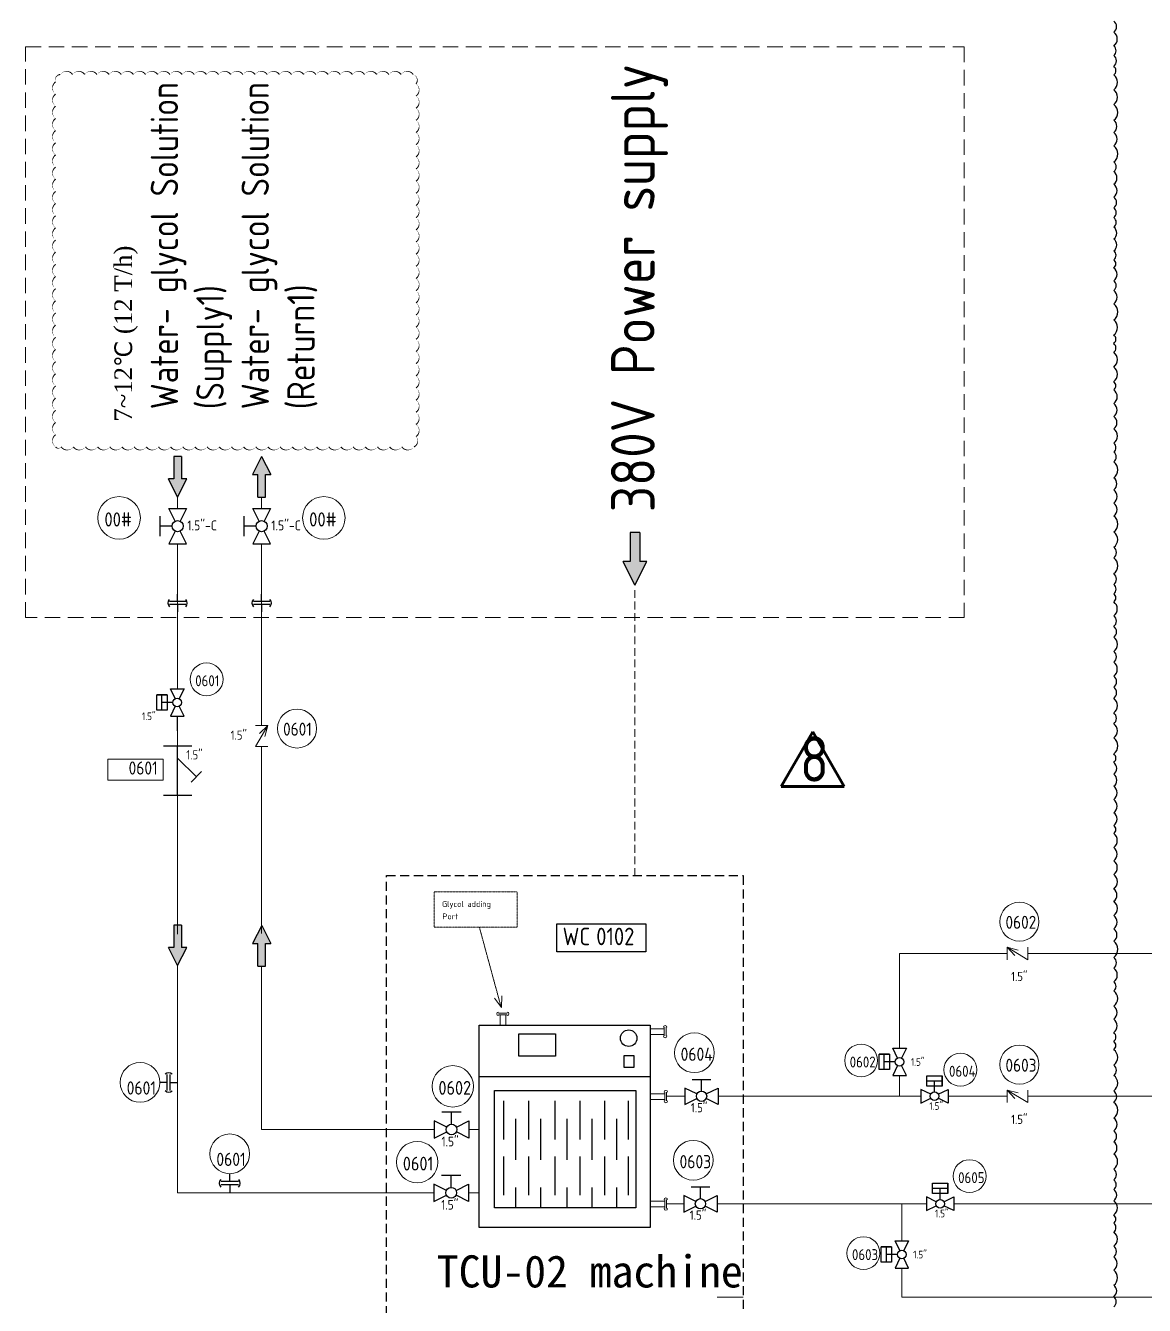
# Model space of a CAD drawing. Header units: millimetres. Extents: x -68339142 to 208, y -167 to 82456658.
# Drawn here: x -68334681 to -68333761, y 82450636 to 82451688 of the extents above; entities that cross this region are included whole.
import ezdxf

# ---------------------------------------------------------------- set-up
doc = ezdxf.new("R2010")
doc.units = ezdxf.units.MM
doc.header["$MEASUREMENT"] = 0
doc.linetypes.add('ASVLTYPE', pattern=[0.75, 0.5, -0.25])
doc.linetypes.add('HIDDEN', pattern=[9.525, 6.35, -3.175])
for name, color, linetype, lineweight in [('AM_8', 1, 'Continuous', 15), ('Langurage', 7, 'Continuous', 0), ('mark', 7, 'Continuous', 0), ('Modle', 161, 'Continuous', 70), ('图层15动态设备', 7, 'Continuous', 9), ('标注层', 4, 'Continuous', 9)]:
    doc.layers.add(name, color=color, linetype=linetype, lineweight=lineweight)
for name, color, linetype in [('WFI', 100, 'Continuous'), ('冷冻水出', 52, 'Continuous'), ('冷冻水进', 170, 'Continuous'), ('压缩空气', 130, 'Continuous'), ('批注和笔记', 7, 'Continuous'), ('文字', 1, 'Continuous'), ('機器', 7, 'Continuous')]:
    doc.layers.add(name, color=color, linetype=linetype)
doc.styles.get("Standard").update_dxf_attribs({"font": 'gbenor.shx', "bigfont": 'gbcbig.shx'})
doc.styles.add('{18b73a54-fa43-428c-adcb-c1c7bbdf2c84}', font='')
doc.styles.get('{18b73a54-fa43-428c-adcb-c1c7bbdf2c84}').set_extended_font_data('SimSun')

# ---------------------------------------------------------------- blocks, each defined once
blk = doc.blocks.new('*U408')
at = {"color": 0}
for p, q in [((-6.3, 8.4), (-6.3, 16.9)), ((-6.3, 16.9), (6.3, 16.9)), ((-6.3, 12.7), (6.3, 12.7)), ((0, 3.5), (0, 12.7)), ((-3.1, 1.6), (-11.3, 5.6)), ((-11.3, 5.6), (-11.3, -5.6)), ((6.3, 8.4), (-6.3, 8.4)), ((3.1, 1.6), (11.2, 5.6)), ((11.2, 5.6), (11.2, -5.6)), ((-11.3, -5.6), (-3.1, -1.6)), ((11.2, -5.6), (3.1, -1.6))]:
    blk.add_line(p, q, dxfattribs=at)
blk.add_lwpolyline([(6.3, 8.4), (6.3, 8.4), (6.3, 16.9), (6.3, 16.9)], close=True, dxfattribs=at)
at = {"color": 1, "linetype": 'ByBlock', "lineweight": 9}
blk.add_circle((24.2, 22.7), 13.5, dxfattribs=at)
at = {"color": 0}
blk.add_circle((0, 0), 3.52, dxfattribs=at)
at = {"color": 1, "linetype": 'ByBlock', "lineweight": 9}
for tag, p, height, flags in [('YQJ_CODE', (17.2, 25.1), 9, 2), ('YQJ_ITEMID', (12.3, -9.3), 5, 1), ('YQJ_CLASS_NAME', (12.3, -15), 5, 1), ('供电电源', (13.4, -26.4), 5, 1), ('品牌', (13.5, -20.6), 5, 1), ('控制方式', (13.7, -33.1), 5, 1), ('输出信号类型2', (14, -46.4), 5, 1), ('输出信号类型1', (14.2, -39.4), 5, 1)]:
    blk.add_attdef(tag, p, '', height=height, dxfattribs=dict(at, flags=flags))
for tag, p, height in [('YQJ_NO', (14.8, 17), 9), ('尺寸', (-4.2, -11.1), 6.3)]:
    blk.add_attdef(tag, p, '', height=height, dxfattribs=at)
blk = doc.blocks.new('*U263')
at = {"color": 0}
for p, q in [((-6.3, 8.4), (-6.3, 16.9)), ((-6.3, 16.9), (6.3, 16.9)), ((-6.3, 12.7), (6.3, 12.7)), ((0, 3.5), (0, 12.7)), ((-3.1, 1.6), (-11.3, 5.6)), ((-11.3, 5.6), (-11.3, -5.6)), ((6.3, 8.4), (-6.3, 8.4)), ((3.1, 1.6), (11.2, 5.6)), ((11.2, 5.6), (11.2, -5.6)), ((-11.3, -5.6), (-3.1, -1.6)), ((11.2, -5.6), (3.1, -1.6))]:
    blk.add_line(p, q, dxfattribs=at)
blk.add_lwpolyline([(6.3, 8.4), (6.3, 8.4), (6.3, 16.9), (6.3, 16.9)], close=True, dxfattribs=at)
at = {"color": 1, "linetype": 'ByBlock', "lineweight": 9}
blk.add_circle((21.3, 21.8), 13.5, dxfattribs=at)
at = {"color": 0}
blk.add_circle((0, 0), 3.52, dxfattribs=at)
at = {"color": 1, "linetype": 'ByBlock', "lineweight": 9}
for tag, p, height, flags in [('YQJ_CODE', (14.3, 24.2), 9, 2), ('YQJ_ITEMID', (12.3, -9.3), 5, 1), ('YQJ_CLASS_NAME', (12.3, -15), 5, 1), ('供电电源', (13.4, -26.4), 5, 1), ('品牌', (13.5, -20.6), 5, 1), ('控制方式', (13.7, -33.1), 5, 1), ('输出信号类型2', (14, -46.4), 5, 1), ('输出信号类型1', (14.2, -39.4), 5, 1)]:
    blk.add_attdef(tag, p, '', height=height, dxfattribs=dict(at, flags=flags))
for tag, p, height in [('YQJ_NO', (11.9, 16.1), 9), ('尺寸', (-4.2, -11.1), 6.3)]:
    blk.add_attdef(tag, p, '', height=height, dxfattribs=at)
blk = doc.blocks.new('*U487')
at = {"color": 7}
for p, q in [((-9.66, 16.85), (9.82, 16.85)), ((0.08, -16.9), (0.08, 16.85)), ((0.08, 8.44), (12.93, -4.41)), ((9.35, -7.99), (16.5, -0.83)), ((-9.66, -16.9), (9.82, -16.9))]:
    blk.add_line(p, q, dxfattribs=at)
at = {"color": 1, "linetype": 'ByBlock', "lineweight": 9}
blk.add_lwpolyline([(-9.82, -6.77), (-47.62, -6.77), (-47.62, 7.63), (-9.82, 7.63)], close=True, dxfattribs=at)
for tag, p, height in [('尺寸', (5.98, 7.54), 6.3), ('YQJ_NO', (-33.47, -2.84), 9)]:
    blk.add_attdef(tag, p, '', height=height, dxfattribs=at)
for tag, p, height, flags in [('YQJ_CODE', (-46.91, -2.97), 9, 2), ('YQJ_ITEMID', (12.39, -14.6), 5, 1), ('YQJ_CLASS_NAME', (12.85, -20.08), 5, 1)]:
    blk.add_attdef(tag, p, '', height=height, dxfattribs=dict(at, flags=flags))
blk = doc.blocks.new('KGJK')
at = {"layer": 'AM_8'}
blk.add_hatch(color=256, dxfattribs=at).paths.add_polyline_path([(5848.81, -1050.61), (5848.81, -1052.35), (5853.94, -1052.35), (5853.94, -1053.56), (5858.11, -1051.48), (5853.94, -1049.39), (5853.94, -1050.61)])
at = {"layer": '文字'}
for p, q in [((5858.11, -1051.48), (5853.94, -1049.39)), ((5853.94, -1049.39), (5853.94, -1050.61)), ((5848.81, -1050.61), (5848.81, -1052.35)), ((5848.81, -1050.61), (5853.94, -1050.61)), ((5858.11, -1051.48), (5853.94, -1053.56)), ((5848.81, -1052.35), (5853.94, -1052.35)), ((5853.94, -1052.35), (5853.94, -1053.56))]:
    blk.add_line(p, q, dxfattribs=at)
blk = doc.blocks.new('*U495')
at = {"color": 0}
for p, q in [((6.33, 11.25), (-6.33, 11.25)), ((0, 3.52), (0, 11.25)), ((-3.14, 1.57), (-11.25, 5.62)), ((-11.25, 5.62), (-11.25, -5.63)), ((3.14, 1.57), (11.25, 5.62)), ((11.25, 5.62), (11.25, -5.63)), ((-11.25, -5.63), (-3.14, -1.57)), ((11.25, -5.63), (3.14, -1.57))]:
    blk.add_line(p, q, dxfattribs=at)
at = {"color": 1, "linetype": 'ByBlock', "lineweight": 9}
blk.add_circle((0.81, 28.18), 13.5, dxfattribs=at)
at = {"color": 0}
blk.add_circle((0, 0), 3.52, dxfattribs=at)
at = {"color": 1, "linetype": 'ByBlock', "lineweight": 9}
for tag, p, height, flags in [('YQJ_CODE', (-5.31, 30.82), 9, 2), ('YQJ_ITEMID', (12.3, -9.27), 5, 1), ('YQJ_CLASS_NAME', (12.34, -15.05), 5, 1), ('品牌', (13.52, -20.57), 5, 1), ('供电电源', (13.41, -26.42), 5, 1), ('控制方式', (13.73, -33.14), 5, 1), ('输出信号类型2', (13.98, -46.43), 5, 1), ('输出信号类型1', (14.15, -39.41), 5, 1)]:
    blk.add_attdef(tag, p, '', height=height, dxfattribs=dict(at, flags=flags))
for tag, p, height in [('YQJ_NO', (-8.54, 22.68), 9), ('尺寸', (-6.54, -11), 6.3)]:
    blk.add_attdef(tag, p, '', height=height, dxfattribs=at)
blk = doc.blocks.new('*U496')
at = {"color": 0}
for p, q in [((6.33, 11.25), (-6.33, 11.25)), ((0, 3.52), (0, 11.25)), ((-3.14, 1.57), (-11.25, 5.62)), ((-11.25, 5.62), (-11.25, -5.63)), ((3.14, 1.57), (11.25, 5.62)), ((11.25, 5.62), (11.25, -5.63)), ((-11.25, -5.63), (-3.14, -1.57)), ((11.25, -5.63), (3.14, -1.57))]:
    blk.add_line(p, q, dxfattribs=at)
at = {"color": 1, "linetype": 'ByBlock', "lineweight": 9}
blk.add_circle((-22.19, 20.02), 13.5, dxfattribs=at)
at = {"color": 0}
blk.add_circle((0, 0), 3.52, dxfattribs=at)
at = {"color": 1, "linetype": 'ByBlock', "lineweight": 9}
for tag, p, height, flags in [('YQJ_CODE', (-28.31, 22.67), 9, 2), ('YQJ_ITEMID', (12.3, -9.27), 5, 1), ('YQJ_CLASS_NAME', (12.34, -15.05), 5, 1), ('品牌', (13.52, -20.57), 5, 1), ('供电电源', (13.41, -26.42), 5, 1), ('控制方式', (13.73, -33.14), 5, 1), ('输出信号类型2', (13.98, -46.43), 5, 1), ('输出信号类型1', (14.15, -39.41), 5, 1)]:
    blk.add_attdef(tag, p, '', height=height, dxfattribs=dict(at, flags=flags))
for tag, p, height in [('YQJ_NO', (-31.54, 14.52), 9), ('尺寸', (-6.54, -11), 6.3)]:
    blk.add_attdef(tag, p, '', height=height, dxfattribs=at)
blk = doc.blocks.new('*U497')
at = {"color": 0}
for p, q in [((6.33, 11.25), (-6.33, 11.25)), ((0, 3.52), (0, 11.25)), ((-3.14, 1.57), (-11.25, 5.62)), ((-11.25, 5.62), (-11.25, -5.63)), ((3.14, 1.57), (11.25, 5.62)), ((11.25, 5.62), (11.25, -5.63)), ((-11.25, -5.63), (-3.14, -1.57)), ((11.25, -5.63), (3.14, -1.57))]:
    blk.add_line(p, q, dxfattribs=at)
at = {"color": 1, "linetype": 'ByBlock', "lineweight": 9}
blk.add_circle((-4.86, 29.59), 13.5, dxfattribs=at)
at = {"color": 0}
blk.add_circle((0, 0), 3.52, dxfattribs=at)
at = {"color": 1, "linetype": 'ByBlock', "lineweight": 9}
for tag, p, height, flags in [('YQJ_CODE', (-10.97, 32.23), 9, 2), ('YQJ_ITEMID', (12.3, -9.27), 5, 1), ('YQJ_CLASS_NAME', (12.34, -15.05), 5, 1), ('品牌', (13.52, -20.57), 5, 1), ('供电电源', (13.41, -26.42), 5, 1), ('控制方式', (13.73, -33.14), 5, 1), ('输出信号类型1', (14.15, -39.41), 5, 1), ('输出信号类型2', (13.98, -46.43), 5, 1)]:
    blk.add_attdef(tag, p, '', height=height, dxfattribs=dict(at, flags=flags))
for tag, p, height in [('YQJ_NO', (-14.2, 24.09), 9), ('尺寸', (-7.28, -10.87), 6.3)]:
    blk.add_attdef(tag, p, '', height=height, dxfattribs=at)
blk = doc.blocks.new('*U498')
at = {"color": 0}
for p, q in [((6.33, 11.25), (-6.33, 11.25)), ((0, 3.52), (0, 11.25)), ((-3.14, 1.57), (-11.25, 5.62)), ((-11.25, 5.62), (-11.25, -5.63)), ((3.14, 1.57), (11.25, 5.62)), ((11.25, 5.62), (11.25, -5.63)), ((-11.25, -5.63), (-3.14, -1.57)), ((11.25, -5.63), (3.14, -1.57))]:
    blk.add_line(p, q, dxfattribs=at)
at = {"color": 1, "linetype": 'ByBlock', "lineweight": 9}
blk.add_circle((-4.86, 29.59), 13.5, dxfattribs=at)
at = {"color": 0}
blk.add_circle((0, 0), 3.52, dxfattribs=at)
at = {"color": 1, "linetype": 'ByBlock', "lineweight": 9}
for tag, p, height, flags in [('YQJ_CODE', (-10.97, 32.23), 9, 2), ('YQJ_ITEMID', (12.3, -9.27), 5, 1), ('YQJ_CLASS_NAME', (12.34, -15.05), 5, 1), ('品牌', (13.52, -20.57), 5, 1), ('供电电源', (13.41, -26.42), 5, 1), ('控制方式', (13.73, -33.14), 5, 1), ('输出信号类型1', (14.15, -39.41), 5, 1), ('输出信号类型2', (13.98, -46.43), 5, 1)]:
    blk.add_attdef(tag, p, '', height=height, dxfattribs=dict(at, flags=flags))
for tag, p, height in [('YQJ_NO', (-14.2, 24.09), 9), ('尺寸', (-7.28, -10.87), 6.3)]:
    blk.add_attdef(tag, p, '', height=height, dxfattribs=at)
blk = doc.blocks.new('*U490')
at = {"color": 0, "linetype": 'ByBlock', "lineweight": 9}
for p, q in [((-4.35, 18.5), (4.35, 18.5)), ((4.35, 18.5), (-4.35, 18.5)), ((-4.35, 4), (4.35, 18.5)), ((4.35, 18.5), (-1.47, 13.06)), ((0, 18.5), (0, 22.5)), ((4.35, 18.5), (2.29, 10.8)), ((-4.35, 4), (4.35, 4)), ((4.35, 4), (-4.35, 4)), ((0, 0), (0, 4))]:
    blk.add_line(p, q, dxfattribs=at)
at = {"color": 1, "linetype": 'ByBlock', "lineweight": 9}
blk.add_circle((24.47, 16.43), 13.5, dxfattribs=at)
for tag, p, height, flags in [('YQJ_CODE', (15.81, 18.88), 9, 2), ('YQJ_ITEMID', (12.3, -9.27), 5, 1), ('YQJ_CLASS_NAME', (12.34, -15.05), 5, 1), ('品牌', (13.52, -20.57), 5, 1), ('供电电源', (13.41, -26.42), 5, 1), ('控制方式', (13.73, -33.14), 5, 1), ('输出信号类型1', (14.15, -39.41), 5, 1), ('输出信号类型2', (13.98, -46.43), 5, 1)]:
    blk.add_attdef(tag, p, '', height=height, dxfattribs=dict(at, flags=flags))
for tag, p, height in [('YQJ_NO', (14.81, 11.49), 9), ('尺寸', (-21.45, 8.69), 6.3)]:
    blk.add_attdef(tag, p, '', height=height, dxfattribs=at)
blk = doc.blocks.new('*U491')
at = {"color": 0}
for p, q in [((-5.6, 11.2), (5.6, 11.2)), ((-1.6, 3.1), (-5.6, 11.2)), ((5.6, 11.2), (1.6, 3.1)), ((-16.9, -6.3), (-16.9, 6.3)), ((-12.7, -6.3), (-12.7, 6.3)), ((-8.4, 6.3), (-8.4, -6.3)), ((-8.4, -6.3), (-16.9, -6.3)), ((-3.5, 0), (-12.7, 0)), ((-1.6, -3.1), (-5.6, -11.3)), ((5.6, -11.3), (1.6, -3.1)), ((-5.6, -11.3), (5.6, -11.3))]:
    blk.add_line(p, q, dxfattribs=at)
blk.add_lwpolyline([(-8.4, 6.3), (-8.4, 6.3), (-16.9, 6.3), (-16.9, 6.3)], close=True, dxfattribs=at)
at = {"color": 1, "linetype": 'ByBlock', "lineweight": 9}
blk.add_circle((24.1, 19), 13.5, dxfattribs=at)
at = {"color": 0}
blk.add_circle((0, 0), 3.52, dxfattribs=at)
at = {"color": 1, "linetype": 'ByBlock', "lineweight": 9}
for tag, p, height in [('YQJ_NO', (14.7, 13.3), 9), ('尺寸', (-29, -14.5), 6.3)]:
    blk.add_attdef(tag, p, '', height=height, dxfattribs=at)
for tag, p, height, flags in [('YQJ_CODE', (17.1, 21.4), 9, 2), ('YQJ_ITEMID', (12.3, -9.3), 5, 1), ('YQJ_CLASS_NAME', (12.3, -15), 5, 1), ('供电电源', (13.4, -26.4), 5, 1), ('品牌', (13.5, -20.6), 5, 1), ('控制方式', (13.7, -33.1), 5, 1), ('输出信号类型2', (14, -46.4), 5, 1), ('输出信号类型1', (14.2, -39.4), 5, 1)]:
    blk.add_attdef(tag, p, '', height=height, dxfattribs=dict(at, flags=flags))
blk = doc.blocks.new('*U36')
at = {"color": 0}
for p, q in [((-6.99, 0), (-12, 0)), ((-6.99, 5.49), (-6.99, -5.49)), ((-5.01, 5.49), (-5.01, -5.49)), ((-5.01, 0), (0, 0))]:
    blk.add_line(p, q, dxfattribs=at)
for centre, start, end in [((-5.97, 3.1), 44.21907, 133.52083), ((-5.97, -3.1), 226.47917, 315.78093)]:
    blk.add_arc(centre, 3.47, start, end, dxfattribs=at)
blk = doc.blocks.new('*U69')
at = {"color": 1, "linetype": 'ByBlock', "lineweight": 9}
blk.add_circle((13.5, 0), 13.5, dxfattribs=at)
at = {"color": 1, "linetype": 'ByBlock', "lineweight": 9, "flags": 1}
for tag, p in [('YQJ_ITEMID', (24.39, 7.98)), ('YQJ_CLASS_NAME', (24.4, 3.68)), ('供电电源', (24.91, -5.23)), ('品牌', (24.82, -0.69)), ('控制方式', (25.05, -9.99)), ('量程下限', (24.64, -19.97)), ('量程上限', (24.78, -14.93)), ('输入信号类型2', (24.42, -30.48)), ('输入信号类型1', (24.59, -25.29))]:
    blk.add_attdef(tag, p, '', height=5, dxfattribs=at)
at = {"color": 1, "linetype": 'ByBlock', "lineweight": 13}
blk.add_attdef('YQJ_NO', (4.42, -8.26), '', height=9, dxfattribs=at)
at = {"color": 1, "linetype": 'ByBlock', "lineweight": 13, "flags": 2}
blk.add_attdef('YQJ_CODE', (7.18, -0.38), '', height=9, dxfattribs=at)
at = {"color": 1, "linetype": 'ByBlock', "lineweight": 9}
blk.add_attdef('尺寸', (-11.61, -20.93), '', height=6.3, dxfattribs=at)
blk = doc.blocks.new('*U67')
at = {"color": 1, "linetype": 'ByBlock', "lineweight": 9}
blk.add_circle((0, 13.5), 13.5, dxfattribs=at)
at = {"color": 1, "linetype": 'ByBlock', "lineweight": 13, "flags": 2}
blk.add_attdef('YQJ_CODE', (-6.47, 13.23), '', height=9, dxfattribs=at)
at = {"color": 1, "linetype": 'ByBlock', "lineweight": 13}
blk.add_attdef('YQJ_NO', (-9.08, 5.24), '', height=9, dxfattribs=at)
at = {"color": 1, "linetype": 'ByBlock', "lineweight": 9, "flags": 1}
for tag, p in [('YQJ_ITEMID', (23.25, 7.98)), ('YQJ_CLASS_NAME', (23.27, 3.68)), ('供电电源', (23.78, -5.23)), ('品牌', (23.69, -0.69)), ('控制方式', (23.91, -9.99)), ('量程下限', (23.51, -19.97)), ('量程上限', (23.64, -14.93)), ('输入信号类型2', (23.28, -30.48)), ('输入信号类型1', (23.46, -25.29))]:
    blk.add_attdef(tag, p, '', height=5, dxfattribs=at)
at = {"color": 1, "linetype": 'ByBlock', "lineweight": 9}
blk.add_attdef('尺寸', (-11.61, -20.93), '', height=6.3, dxfattribs=at)
blk = doc.blocks.new('卫生卡箍')
at = {"color": 0}
for p, q in [((5.01, 0), (0, 0)), ((5.01, -5.49), (5.01, 5.49)), ((6.99, -5.49), (6.99, 5.49)), ((6.99, 0), (12, 0))]:
    blk.add_line(p, q, dxfattribs=at)
for centre, start, end in [((5.97, 3.1), 46.47917, 135.78093), ((5.97, -3.1), 224.21907, 313.52083)]:
    blk.add_arc(centre, 3.47, start, end, dxfattribs=at)
blk = doc.blocks.new('*U509')
at = {"color": 0}
for p, q in [((-5.6, 11.2), (5.6, 11.2)), ((-1.6, 3.1), (-5.6, 11.2)), ((5.6, 11.2), (1.6, 3.1)), ((-16.9, -6.3), (-16.9, 6.3)), ((-12.7, -6.3), (-12.7, 6.3)), ((-8.4, 6.3), (-8.4, -6.3)), ((-8.4, -6.3), (-16.9, -6.3)), ((-3.5, 0), (-12.7, 0)), ((-1.6, -3.1), (-5.6, -11.3)), ((5.6, -11.3), (1.6, -3.1)), ((-5.6, -11.3), (5.6, -11.3))]:
    blk.add_line(p, q, dxfattribs=at)
blk.add_lwpolyline([(-8.4, 6.3), (-8.4, 6.3), (-16.9, 6.3), (-16.9, 6.3)], close=True, dxfattribs=at)
at = {"color": 1, "linetype": 'ByBlock', "lineweight": 9}
blk.add_circle((-31.6, 1.1), 13.5, dxfattribs=at)
at = {"color": 0}
blk.add_circle((0, 0), 3.52, dxfattribs=at)
at = {"color": 1, "linetype": 'ByBlock', "lineweight": 9}
for tag, p, height, flags in [('YQJ_CODE', (-38.6, 3.5), 9, 2), ('YQJ_ITEMID', (12.3, -9.3), 5, 1), ('YQJ_CLASS_NAME', (12.3, -15), 5, 1), ('供电电源', (13.4, -26.4), 5, 1), ('品牌', (13.5, -20.6), 5, 1), ('控制方式', (13.7, -33.1), 5, 1), ('输出信号类型2', (14, -46.4), 5, 1), ('输出信号类型1', (14.2, -39.4), 5, 1)]:
    blk.add_attdef(tag, p, '', height=height, dxfattribs=dict(at, flags=flags))
for tag, p, height in [('YQJ_NO', (-41, -4.7), 9), ('尺寸', (9.3, -3.3), 6.3)]:
    blk.add_attdef(tag, p, '', height=height, dxfattribs=at)
blk = doc.blocks.new('*U510')
at = {"color": 0, "linetype": 'ByBlock', "lineweight": 9}
for p, q in [((-18.5, -4.35), (-18.5, 4.35)), ((-18.5, 4.35), (-18.5, -4.35)), ((-4, -4.35), (-18.5, 4.35)), ((-18.5, 4.35), (-10.8, 2.29)), ((-18.5, 4.35), (-13.06, -1.47)), ((-4, -4.35), (-4, 4.35)), ((-4, 4.35), (-4, -4.35)), ((-18.5, 0), (-22.5, 0)), ((0, 0), (-4, 0))]:
    blk.add_line(p, q, dxfattribs=at)
at = {"color": 1, "linetype": 'ByBlock', "lineweight": 9}
blk.add_circle((-9.92, 21.95), 13.5, dxfattribs=at)
for tag, p, height, flags in [('YQJ_CODE', (-18.58, 24.4), 9, 2), ('YQJ_ITEMID', (12.3, -9.27), 5, 1), ('YQJ_CLASS_NAME', (12.34, -15.05), 5, 1), ('品牌', (13.52, -20.57), 5, 1), ('供电电源', (13.41, -26.42), 5, 1), ('控制方式', (13.73, -33.14), 5, 1), ('输出信号类型1', (14.15, -39.41), 5, 1), ('输出信号类型2', (13.98, -46.43), 5, 1)]:
    blk.add_attdef(tag, p, '', height=height, dxfattribs=dict(at, flags=flags))
for tag, p, height in [('YQJ_NO', (-19.58, 17.01), 9), ('尺寸', (-15.64, -19.13), 6.3)]:
    blk.add_attdef(tag, p, '', height=height, dxfattribs=at)
blk = doc.blocks.new('*N514')
at = {"color": 0, "linetype": 'Continuous'}
blk.add_line((298.7, 12.6), (298.7, 12.6), dxfattribs=at)
at = {"color": 0}
blk.add_lwpolyline([(0, 0, 0, 1, -0.520567), (0, 10, 0, 1, -0.520567), (0, 20, 0, 1, -0.520567), (0, 30, 0, 1, -0.520567), (0, 40, 0, 1, -0.520567), (0, 50, 0, 1, -0.520567), (0, 60, 0, 1, -0.520567), (0, 70, 0, 1, -0.520567), (0, 80, 0, 1, -0.520567), (0, 90, 0, 1, -0.520567), (0, 100, 0, 1, -0.520567), (0, 110, 0, 1, -0.520567), (0, 120, 0, 1, -0.520567), (0, 130, 0, 1, -0.520567), (0, 140, 0, 1, -0.520567), (0, 150, 0, 1, -0.520567), (0, 160, 0, 1, -0.520567), (0, 170, 0, 1, -0.520567), (0, 180, 0, 1, -0.520567), (0, 190, 0, 1, -0.520567), (0, 200, 0, 1, -0.520567), (0, 210, 0, 1, -0.520567), (0, 220, 0, 1, -0.520567), (0, 230, 0, 1, -0.520567), (0, 240, 0, 1, -0.520567), (0, 250, 0, 1, -0.520567), (0, 260, 0, 1, -0.520567), (0, 270, 0, 1, -0.520567), (0, 280, 0, 1, -0.520567), (0, 290, 0, 1, -0.520567), (0, 300, 0, 1, -0.520567), (3.9, 306.1, 0, 1, -0.520567), (13.9, 306.1, 0, 1, -0.520567), (23.9, 306.1, 0, 1, -0.520567), (33.9, 306.1, 0, 1, -0.520567), (43.9, 306.1, 0, 1, -0.520567), (53.9, 306.1, 0, 1, -0.520567), (63.9, 306.1, 0, 1, -0.520567), (73.9, 306.1, 0, 1, -0.520567), (83.9, 306.1, 0, 1, -0.520567), (93.9, 306.1, 0, 1, -0.520567), (103.9, 306.1, 0, 1, -0.520567), (113.9, 306.1, 0, 1, -0.520567), (123.9, 306.1, 0, 1, -0.520567), (133.9, 306.1, 0, 1, -0.520567), (143.9, 306.1, 0, 1, -0.520567), (153.9, 306.1, 0, 1, -0.520567), (163.9, 306.1, 0, 1, -0.520567), (173.9, 306.1, 0, 1, -0.520567), (183.9, 306.1, 0, 1, -0.520567), (193.9, 306.1, 0, 1, -0.520567), (203.9, 306.1, 0, 1, -0.520567), (213.9, 306.1, 0, 1, -0.520567), (223.9, 306.1, 0, 1, -0.520567), (233.9, 306.1, 0, 1, -0.520567), (243.9, 306.1, 0, 1, -0.520567), (253.9, 306.1, 0, 1, -0.520567), (263.9, 306.1, 0, 1, -0.520567), (273.9, 306.1, 0, 1, -0.520567), (283.9, 306.1, 0, 1, -0.520567), (293.9, 306.1, 0, 1, -0.520567), (296.2, 298.4, 0, 1, -0.520567), (296.2, 288.4, 0, 1, -0.520567), (296.2, 278.4, 0, 1, -0.520567), (296.2, 268.4, 0, 1, -0.520567), (296.2, 258.4, 0, 1, -0.520567), (296.2, 248.4, 0, 1, -0.520567), (296.2, 238.4, 0, 1, -0.520567), (296.2, 228.4, 0, 1, -0.520567), (296.2, 218.4, 0, 1, -0.520567), (296.2, 208.4, 0, 1, -0.520567), (296.2, 198.4, 0, 1, -0.520567), (296.2, 188.4, 0, 1, -0.520567), (296.2, 178.4, 0, 1, -0.520567), (296.2, 168.4, 0, 1, -0.520567), (296.2, 158.4, 0, 1, -0.520567), (296.2, 148.4, 0, 1, -0.520567), (296.2, 138.4, 0, 1, -0.520567), (296.2, 128.4, 0, 1, -0.520567), (296.2, 118.4, 0, 1, -0.520567), (296.2, 108.4, 0, 1, -0.520567), (296.2, 98.4, 0, 1, -0.520567), (296.2, 88.4, 0, 1, -0.520567), (296.2, 78.4, 0, 1, -0.520567), (296.2, 68.4, 0, 1, -0.520567), (296.2, 58.4, 0, 1, -0.520567), (296.2, 48.4, 0, 1, -0.520567), (296.2, 38.4, 0, 1, -0.520567), (296.2, 28.4, 0, 1, -0.520567), (296.2, 18.4, 0, 1, -0.520567), (296.2, 8.4, 0, 1, -0.520567), (294.5, 0, 0, 1, -0.520567), (284.5, 0, 0, 1, -0.520567), (274.5, 0, 0, 1, -0.520567), (264.5, 0, 0, 1, -0.520567), (254.5, 0, 0, 1, -0.520567), (244.5, 0, 0, 1, -0.520567), (234.5, 0, 0, 1, -0.520567), (224.5, 0, 0, 1, -0.520567), (214.5, 0, 0, 1, -0.520567), (204.5, 0, 0, 1, -0.520567), (194.5, 0, 0, 1, -0.520567), (184.5, 0, 0, 1, -0.520567), (174.5, 0, 0, 1, -0.520567), (164.5, 0, 0, 1, -0.520567), (154.5, 0, 0, 1, -0.520567), (144.5, 0, 0, 1, -0.520567), (134.5, 0, 0, 1, -0.520567), (124.5, 0, 0, 1, -0.520567), (114.5, 0, 0, 1, -0.520567), (104.5, 0, 0, 1, -0.520567), (94.5, 0, 0, 1, -0.520567), (84.5, 0, 0, 1, -0.520567), (74.5, 0, 0, 1, -0.520567), (64.5, 0, 0, 1, -0.520567), (54.5, 0, 0, 1, -0.520567), (44.5, 0, 0, 1, -0.520567), (34.5, 0, 0, 1, -0.520567), (24.5, 0, 0, 1, -0.520567), (14.5, 0, 0, 1, -0.520567), (4.5, 0, 0, 1, -0.520567), (0, 0, 0, 1, -0.520567)], format="xyseb", close=True, dxfattribs=at)
blk = doc.blocks.new('*U182')
at = {"color": 0}
for p, q in [((-5.62, 11.25), (5.63, 11.25)), ((-1.57, 3.14), (-5.62, 11.25)), ((5.63, 11.25), (1.57, 3.14)), ((-11.25, 6.33), (-11.25, -6.33)), ((-3.52, 0), (-11.25, 0)), ((-1.57, -3.14), (-5.62, -11.25)), ((5.63, -11.25), (1.57, -3.14)), ((-5.62, -11.25), (5.63, -11.25))]:
    blk.add_line(p, q, dxfattribs=at)
at = {"color": 1, "linetype": 'ByBlock', "lineweight": 9}
blk.add_circle((-37.19, 5.25), 13.5, dxfattribs=at)
at = {"color": 0}
blk.add_circle((0, 0), 3.52, dxfattribs=at)
at = {"color": 1, "linetype": 'ByBlock', "lineweight": 9}
for tag, p, height, flags in [('YQJ_CODE', (-43.3, 7.9), 9, 2), ('YQJ_ITEMID', (12.3, -9.27), 5, 1), ('YQJ_CLASS_NAME', (12.34, -15.05), 5, 1), ('品牌', (13.52, -20.57), 5, 1), ('供电电源', (13.41, -26.42), 5, 1), ('控制方式', (13.73, -33.14), 5, 1), ('输出信号类型1', (14.15, -39.41), 5, 1), ('输出信号类型2', (13.98, -46.43), 5, 1)]:
    blk.add_attdef(tag, p, '', height=height, dxfattribs=dict(at, flags=flags))
for tag, p, height in [('YQJ_NO', (-46.53, -0.25), 9), ('尺寸', (6.15, -2.72), 6.3)]:
    blk.add_attdef(tag, p, '', height=height, dxfattribs=at)
blk = doc.blocks.new('*U559')
at = {"color": 0}
for p, q in [((-5.62, 11.25), (5.63, 11.25)), ((-1.57, 3.14), (-5.62, 11.25)), ((5.63, 11.25), (1.57, 3.14)), ((-11.25, 6.33), (-11.25, -6.33)), ((-3.52, 0), (-11.25, 0)), ((-1.57, -3.14), (-5.62, -11.25)), ((5.63, -11.25), (1.57, -3.14)), ((-5.62, -11.25), (5.63, -11.25))]:
    blk.add_line(p, q, dxfattribs=at)
at = {"color": 1, "linetype": 'ByBlock', "lineweight": 9}
blk.add_circle((39.54, 5.25), 13.5, dxfattribs=at)
at = {"color": 0}
blk.add_circle((0, 0), 3.52, dxfattribs=at)
at = {"color": 1, "linetype": 'ByBlock', "lineweight": 9}
for tag, p, height, flags in [('YQJ_CODE', (33.43, 7.9), 9, 2), ('YQJ_ITEMID', (12.3, -9.27), 5, 1), ('YQJ_CLASS_NAME', (12.34, -15.05), 5, 1), ('品牌', (13.52, -20.57), 5, 1), ('供电电源', (13.41, -26.42), 5, 1), ('控制方式', (13.73, -33.14), 5, 1), ('输出信号类型1', (14.15, -39.41), 5, 1), ('输出信号类型2', (13.98, -46.43), 5, 1)]:
    blk.add_attdef(tag, p, '', height=height, dxfattribs=dict(at, flags=flags))
for tag, p, height in [('YQJ_NO', (30.2, -0.25), 9), ('尺寸', (6.15, -2.72), 6.3)]:
    blk.add_attdef(tag, p, '', height=height, dxfattribs=at)
blk = doc.blocks.new('Exchange_new_v1')
at = {"linetype": 'ByBlock', "lineweight": 0}
for p, q in [((23, 9.9), (15.8, 9.9)), ((23, 8.5), (15.8, 8.5)), ((17.1, 8.5), (17.1, 0)), ((21.7, 8.5), (21.7, 0)), ((152.1, -3.1), (140.5, -3.1)), ((152.1, -7.7), (140.5, -7.7)), ((152.1, -9), (152.1, -1.8)), ((153.5, -9), (153.5, -1.8)), ((152.6, -56.5), (140.5, -56.5)), ((152.6, -61.1), (140.5, -61.1)), ((152.6, -62.4), (152.6, -55.2)), ((154, -62.4), (154, -55.2)), ((152.6, -144.8), (140.5, -144.8)), ((152.6, -150.8), (152.6, -143.5)), ((154, -150.8), (154, -143.5)), ((152.6, -149.5), (140.5, -149.5))]:
    blk.add_line(p, q, dxfattribs=at)
for p, q in [((0, -42.3), (140.5, -42.3)), ((20, -62.3), (20, -94.2)), ((40.5, -62.3), (40.5, -94.2)), ((62.2, -62.3), (62.2, -94.2)), ((82.7, -62.3), (82.7, -94.2)), ((103, -62.3), (103, -94.2)), ((122.3, -62.3), (122.3, -94.2)), ((29.9, -77.2), (29.9, -110.8)), ((50.3, -77.2), (50.3, -110.8)), ((72, -77.2), (72, -110.8)), ((92.5, -77.2), (92.5, -110.8)), ((112.9, -77.2), (112.9, -110.8)), ((20, -108.1), (20, -139.9)), ((40.5, -108.1), (40.5, -139.9)), ((62.2, -108.1), (62.2, -139.9)), ((82.7, -108.1), (82.7, -139.9)), ((103, -108.1), (103, -139.9)), ((122.3, -108.1), (122.3, -139.9)), ((29.9, -133.5), (29.9, -150.2)), ((50.3, -133.5), (50.3, -150.2)), ((72, -133.5), (72, -150.2)), ((92.5, -133.5), (92.5, -150.2)), ((112.9, -133.5), (112.9, -150.2))]:
    blk.add_line(p, q)
blk.add_lwpolyline([(140.5, -41.8), (140.5, -166.5), (0, -166.5), (0, 0), (140.5, 0), (140.5, -41.8)])
for points in [[(32.4, -7.1), (62.6, -7.1), (62.6, -25.7), (32.4, -25.7)], [(119.2, -24.9), (127.1, -24.9), (127.1, -34.9), (119.2, -34.9)], [(12.5, -53.8), (128.8, -53.8), (128.8, -150.2), (12.5, -150.2)]]:
    blk.add_lwpolyline(points, close=True)
blk.add_circle((122.8, -10.8), 6.8)
for centre, start, end in [((15.8, 9.2), 90, 270), ((23, 9.2), 270, 90), ((152.8, -1.8), 0, 180), ((152.8, -9), 180, 0), ((153.3, -55.2), 0, 180), ((153.3, -62.4), 180, 0), ((153.3, -143.5), 0, 180), ((153.3, -150.8), 180, 0)]:
    blk.add_arc(centre, 1.42, start, end, dxfattribs=at)

msp = doc.modelspace()

# ---------------------------------------------------------------- linework, layer by layer
msp.add_lwpolyline([(-68333786.481, 82450635.18986, 0.52056705), (-68333786.481, 82450643.34603, 0.52056705), (-68333786.481, 82450652.88266, 0.52056705), (-68333786.481, 82450665.09901, 0.52056705), (-68333786.481, 82450676.11559, 0.52056705), (-68333786.481, 82450684.97592, 0.52056705), (-68333786.481, 82450696.6167, 0.52056705), (-68333786.481, 82450703.84145, 0.52056705), (-68333786.481, 82450710.62124, 0.52056705), (-68333786.481, 82450722.23272, 0.52056705), (-68333786.481, 82450731.6021, 0.52056705), (-68333786.481, 82450739.37435, 0.52056705), (-68333786.481, 82450748.27253, 0.52056705), (-68333786.481, 82450760.69886, 0.52056705), (-68333786.481, 82450770.76569, 0.52056705), (-68333786.481, 82450779.74342, 0.52056705), (-68333786.481, 82450790.30181, 0.52056705), (-68333786.481, 82450803.07604, 0.52056705), (-68333786.481, 82450812.63729, 0.52056705), (-68333786.481, 82450825.28029, 0.52056705), (-68333786.481, 82450833.77482, 0.52056705), (-68333786.481, 82450846.47865, 0.52056705), (-68333786.481, 82450853.43362, 0.52056705), (-68333786.481, 82450860.48421, 0.52056705), (-68333786.481, 82450871.57464, 0.52056705), (-68333786.481, 82450882.27544, 0.52056705), (-68333786.481, 82450894.82628, 0.52056705), (-68333786.481, 82450902.17656, 0.52056705), (-68333786.481, 82450913.5677, 0.52056705), (-68333786.481, 82450922.38511, 0.52056705), (-68333786.481, 82450935.67795, 0.52056705), (-68333786.481, 82450945.74763, 0.52056705), (-68333786.481, 82450956.81344, 0.52056705), (-68333786.481, 82450968.43367, 0.52056705), (-68333786.481, 82450978.52797, 0.52056705), (-68333786.481, 82450990.49245, 0.52056705), (-68333786.481, 82451001.85429, 0.52056705), (-68333786.481, 82451012.68002, 0.52056705), (-68333786.481, 82451024.1094, 0.52056705), (-68333786.481, 82451030.85257, 0.52056705), (-68333786.481, 82451041.27952, 0.52056705), (-68333786.481, 82451052.1142, 0.52056705), (-68333786.481, 82451063.00951, 0.52056705), (-68333786.481, 82451072.88958, 0.52056705), (-68333786.481, 82451082.59629, 0.52056705), (-68333786.481, 82451089.63691, 0.52056705), (-68333786.481, 82451102.75886, 0.52056705), (-68333786.481, 82451114.47979, 0.52056705), (-68333786.481, 82451123.27197, 0.52056705), (-68333786.481, 82451135.39209, 0.52056705), (-68333786.481, 82451144.46016, 0.52056705), (-68333786.481, 82451153.55223, 0.52056705), (-68333786.481, 82451164.97796, 0.52056705), (-68333786.481, 82451173.82263, 0.52056705), (-68333786.481, 82451185.57205, 0.52056705), (-68333786.481, 82451194.52578, 0.52056705), (-68333786.481, 82451203.23555, 0.52056705), (-68333786.481, 82451214.52984, 0.52056705), (-68333786.481, 82451221.29824, 0.52056705), (-68333786.481, 82451228.93702, 0.52056705), (-68333786.481, 82451237.82544, 0.52056705), (-68333786.481, 82451250.83365, 0.52056705), (-68333786.481, 82451259.52715, 0.52056705), (-68333786.481, 82451272.08002, 0.52056705), (-68333786.481, 82451285.16107, 0.52056705), (-68333786.481, 82451295.77927, 0.52056705), (-68333786.481, 82451306.7696, 0.52056705), (-68333786.481, 82451316.64702, 0.52056705), (-68333786.481, 82451329.65441, 0.52056705), (-68333786.481, 82451337.82808, 0.52056705), (-68333786.481, 82451345.04591, 0.52056705), (-68333786.481, 82451356.86166, 0.52056705), (-68333786.481, 82451366.94233, 0.52056705), (-68333786.481, 82451377.63866, 0.52056705), (-68333786.481, 82451388.83428, 0.52056705), (-68333786.481, 82451395.76116, 0.52056705), (-68333786.481, 82451407.6703, 0.52056705), (-68333786.481, 82451419.84556, 0.52056705), (-68333786.481, 82451427.02758, 0.52056705), (-68333786.481, 82451434.11317, 0.52056705), (-68333786.481, 82451446.36024, 0.52056705), (-68333786.481, 82451459.57211, 0.52056705), (-68333786.481, 82451470.6835, 0.52056705), (-68333786.481, 82451478.62848, 0.52056705), (-68333786.481, 82451489.06866, 0.52056705), (-68333786.481, 82451495.9221, 0.52056705), (-68333786.481, 82451503.17716, 0.52056705), (-68333786.481, 82451512.95489, 0.52056705), (-68333786.481, 82451522.6909, 0.52056705), (-68333786.481, 82451530.51768, 0.52056705), (-68333786.481, 82451538.54425, 0.52056705), (-68333786.481, 82451547.4465, 0.52056705), (-68333786.481, 82451557.95117, 0.52056705), (-68333786.481, 82451568.32686, 0.52056705), (-68333786.481, 82451576.28873, 0.52056705), (-68333786.481, 82451589.52664, 0.52056705), (-68333786.481, 82451600.60323, 0.52056705), (-68333786.481, 82451610.52053, 0.52056705), (-68333786.481, 82451623.44369, 0.52056705), (-68333786.481, 82451635.63726, 0.52056705), (-68333786.481, 82451647.87477, 0.52056705), (-68333786.481, 82451654.92679, 0.52056705), (-68333786.481, 82451663.82456, 0.52056705), (-68333786.481, 82451671.59417, 0.52056705), (-68333786.481, 82451683.0207, 0.52056705), (-68333786.481, 82451692.16161, 0.52056705)], format="xyb")
at = {"linetype": 'ASVLTYPE', "ltscale": 15}
msp.add_lwpolyline([(-68334384.20217, 82450989.54525), (-68334091.1488, 82450989.54525), (-68334091.1488, 82450515.71063), (-68334384.20217, 82450515.71063)], close=True, dxfattribs=at)
at = {"color": 1}
msp.add_lwpolyline([(-68334244.14036, 82450950.04525), (-68334171.14036, 82450950.04525), (-68334171.14036, 82450927.04525), (-68334244.14036, 82450927.04525)], close=True, dxfattribs=at)
at = {"layer": 'Langurage', "color": 7, "linetype": 'HIDDEN'}
msp.add_line((-68334180.00764, 82451224.31605), (-68334180.00764, 82450989.54525), dxfattribs=at)
at = {"layer": 'Langurage', "linetype": 'HIDDEN', "ltscale": 2}
msp.add_lwpolyline([(-68334680.84267, 82451670.99428), (-68333909.41083, 82451670.99428), (-68333909.41083, 82451201.68126), (-68334680.84267, 82451201.68126)], close=True, dxfattribs=at)
at = {"layer": 'mark', "color": 7, "linetype": 'ASVLTYPE', "lineweight": 0, "ltscale": 1e-05}
msp.add_line((-68334290.07222, 82450881.70452), (-68334307.86275, 82450947.1345), dxfattribs=at)
msp.add_lwpolyline([(-68334345.14036, 82450976.20787), (-68334276.78988, 82450976.20787), (-68334276.78988, 82450947.1345), (-68334345.14036, 82450947.1345)], close=True, dxfattribs=at)
at = {"layer": 'Modle'}
for p, q in [((-68334059.83846, 82451062.9256), (-68334033.91692, 82451107.82301)), ((-68334007.99539, 82451062.9256), (-68334033.91692, 82451107.82301)), ((-68334059.83846, 82451062.9256), (-68334007.99539, 82451062.9256))]:
    msp.add_line(p, q, dxfattribs=at)
at = {"layer": 'Modle', "color": 7, "lineweight": 0}
for q in [(-68334295.49161, 82450888.84906), (-68334289.34812, 82450890.86604)]:
    msp.add_line((-68334289.81675, 82450881.04525), q, dxfattribs=at)
at = {"layer": '冷冻水出', "lineweight": 9}
for p, q in [((-68334486.8543, 82451300.84318), (-68334486.8543, 82451291.43991)), ((-68334486.81119, 82451262.33094), (-68334486.81119, 82451112.95641)), ((-68334486.81119, 82451127.71025), (-68334486.81119, 82451112.95641)), ((-68334486.81119, 82451095.74058), (-68334486.81119, 82450948.5926)), ((-68334486.81119, 82451095.74058), (-68334486.81119, 82451079.60178)), ((-68334486.81119, 82451079.60178), (-68334486.81119, 82451024.66855)), ((-68334486.81119, 82450991.04015), (-68334486.81119, 82450942.09586)), ((-68333962.49153, 82450925.62944), (-68333874.16093, 82450925.62944)), ((-68333962.49153, 82450847.72793), (-68333962.49153, 82450925.62944)), ((-68333856.94509, 82450925.62944), (-68333716.43796, 82450925.62944)), ((-68334486.81119, 82450915.25472), (-68334486.81119, 82450831.0926)), ((-68334486.81119, 82450915.25472), (-68334486.81119, 82450780.8427)), ((-68334486.81119, 82450911.13111), (-68334486.81119, 82450851.4496)), ((-68333962.49153, 82450808.15187), (-68333962.49153, 82450825.22793)), ((-68334111.65363, 82450808.15187), (-68333945.07754, 82450808.15187)), ((-68333922.55029, 82450808.15187), (-68333874.16093, 82450808.15187)), ((-68333856.94509, 82450808.15187), (-68333716.43796, 82450808.15187)), ((-68334486.81119, 82450780.8427), (-68334344.93164, 82450780.8427)), ((-68334316.58164, 82450780.8427), (-68334307.94166, 82450780.8427))]:
    msp.add_line(p, q, dxfattribs=at)
at = {"layer": '冷冻水进', "color": 5, "linetype": 'ByBlock', "lineweight": 9}
msp.add_line((-68334555.90819, 82451300.84318), (-68334555.86509, 82451291.43991), dxfattribs=at)
at = {"layer": '冷冻水进', "color": 5, "lineweight": 9}
for p, q in [((-68334555.90819, 82451262.33094), (-68334555.90819, 82451143.20406)), ((-68334556.17703, 82451120.70406), (-68334556.04261, 82451096.26206)), ((-68334555.90819, 82451120.70406), (-68334555.90819, 82451096.26206)), ((-68334555.90819, 82451055.76206), (-68334555.90819, 82451020.6731)), ((-68334555.90819, 82451055.76206), (-68334555.90819, 82450948.89761)), ((-68334555.90819, 82450993.03787), (-68334555.90819, 82450941.42996)), ((-68334555.90819, 82450915.55974), (-68334555.90819, 82450728.8365)), ((-68334555.90819, 82450910.79815), (-68334555.90819, 82450850.87743)), ((-68334153.90965, 82450808.15187), (-68334138.87863, 82450808.15187)), ((-68334345.20851, 82450728.8365), (-68334555.90819, 82450728.8365)), ((-68334153.90965, 82450719.78905), (-68334139.77323, 82450719.78905)), ((-68334112.54823, 82450719.78905), (-68333940.43381, 82450719.78905)), ((-68333960.61819, 82450719.78905), (-68333960.61819, 82450689.38981)), ((-68333917.90656, 82450719.78905), (-68333716.50109, 82450719.78905)), ((-68333960.61819, 82450666.88981), (-68333960.61819, 82450642.97824)), ((-68334112.54823, 82450642.97824), (-68334091.1488, 82450642.97824)), ((-68333960.61819, 82450642.97824), (-68333716.50109, 82450642.97824))]:
    msp.add_line(p, q, dxfattribs=at)
at = {"layer": '冷冻水进', "linetype": 'ByBlock', "lineweight": 0}
msp.add_line((-68334316.85851, 82450728.8365), (-68334307.94166, 82450728.8365), dxfattribs=at)

# ---------------------------------------------------------------- block references
ref = msp.add_blockref('*U182', (-68334555.86509, 82451276.88543), dxfattribs=dict(xscale=1.293732, yscale=1.293732, zscale=1.293732))
ref.add_attrib('YQJ_NO', '00#', (-68334616.06233, 82451276.56786), dxfattribs={"color": 1, "linetype": 'ByBlock', "lineweight": 9, "height": 11.643588})
ref.add_attrib('尺寸', '1.5"-C', (-68334547.90315, 82451273.3723), dxfattribs={"color": 1, "linetype": 'ByBlock', "lineweight": 9, "height": 8.150512})
ref = msp.add_blockref('*U559', (-68334486.8543, 82451276.88543), dxfattribs=dict(xscale=1.293732, yscale=1.293732, zscale=1.293732))
ref.add_attrib('YQJ_NO', '00#', (-68334447.78219, 82451276.56786), dxfattribs={"color": 1, "linetype": 'ByBlock', "lineweight": 9, "height": 11.643588})
ref.add_attrib('尺寸', '1.5"-C', (-68334478.89235, 82451273.3723), dxfattribs={"color": 1, "linetype": 'ByBlock', "lineweight": 9, "height": 8.150512})
at = {"rotation": 270}
for p, xscale, yscale, zscale in [((-68334555.90819, 82451206.39686), 1.21, 1.21, 1.21), ((-68334486.81119, 82451206.39686), 1.21, 1.21, 1.21), ((-68334513.04362, 82450728.83709), 1.3068, 1.3068, 1.3068)]:
    msp.add_blockref('*U36', p, dxfattribs=dict(at, xscale=xscale, yscale=yscale, zscale=zscale))
ref = msp.add_blockref('*U491', (-68334556.17703, 82451131.95406))
ref.add_attrib('YQJ_NO', '0601', (-68334541.4317, 82451145.24431), dxfattribs={"color": 1, "linetype": 'ByBlock', "lineweight": 9, "height": 9})
ref.add_attrib('尺寸', '1.5"', (-68334585.18568, 82451117.42062), dxfattribs={"color": 1, "linetype": 'ByBlock', "lineweight": 9, "height": 6.3})
at = {"color": 1, "linetype": 'ByBlock', "lineweight": 9}
ref = msp.add_blockref('*U487', (-68334556.00274, 82451076.03694), dxfattribs=dict(at, xscale=1.2, yscale=1.2, zscale=1.2))
ref.add_attrib('YQJ_NO', '0601', (-68334596.17243, 82451072.63152), dxfattribs={"color": 1, "linetype": 'ByBlock', "lineweight": 9, "height": 10.8})
ref.add_attrib('尺寸', '1.5"', (-68334548.82136, 82451085.08956), dxfattribs={"color": 1, "linetype": 'ByBlock', "lineweight": 9, "height": 7.56})
msp.add_blockref('Exchange_new_v1', (-68334307.94166, 82450866.72336))
ref = msp.add_blockref('*U497', (-68334125.26613, 82450808.15187), dxfattribs=dict(xscale=1.21, yscale=1.21, zscale=1.21))
ref.add_attrib('YQJ_NO', '0604', (-68334142.44639, 82450837.2982), dxfattribs={"color": 1, "linetype": 'ByBlock', "lineweight": 9, "height": 10.89})
ref.add_attrib('尺寸', '1.5"', (-68334134.06909, 82450795.00344), dxfattribs={"color": 1, "linetype": 'ByBlock', "lineweight": 9, "height": 7.623})
ref = msp.add_blockref('*U509', (-68333962.49152, 82450836.47793))
ref.add_attrib('YQJ_NO', '0602', (-68334003.4814, 82450831.82743), dxfattribs={"color": 1, "linetype": 'ByBlock', "lineweight": 9, "height": 9})
ref.add_attrib('尺寸', '1.5"', (-68333953.16865, 82450833.17129), dxfattribs={"color": 1, "linetype": 'ByBlock', "lineweight": 9, "height": 6.3})
at = {"color": 7, "linetype": 'ByBlock'}
ref = msp.add_blockref('*U263', (-68333933.81392, 82450808.17274), dxfattribs=dict(at, xscale=1.001211108975, yscale=1.001211108975, zscale=1.001211108975))
ref.add_attrib('YQJ_NO', '0604', (-68333921.85103, 82450824.25074), dxfattribs={"color": 1, "linetype": 'ByBlock', "lineweight": 9, "height": 9.0109})
ref.add_attrib('尺寸', '1.5"', (-68333937.99565, 82450797.01634), dxfattribs={"color": 1, "linetype": 'ByBlock', "lineweight": 9, "height": 6.30763})
ref = msp.add_blockref('*U67', (-68334586.76319, 82450803.21025), dxfattribs=dict(xscale=1.21, yscale=1.21, zscale=1.21))
ref.add_attrib('YQJ_NO', '0601', (-68334597.7506, 82450809.55009), dxfattribs={"color": 1, "linetype": 'ByBlock', "lineweight": 13, "height": 10.89})
ref = msp.add_blockref('*U495', (-68334330.75664, 82450780.8427), dxfattribs=dict(xscale=1.26, yscale=1.26, zscale=1.26))
ref.add_attrib('YQJ_NO', '0602', (-68334341.51215, 82450809.41742), dxfattribs={"color": 1, "linetype": 'ByBlock', "lineweight": 9, "height": 11.34})
ref.add_attrib('尺寸', '1.5"', (-68334338.99133, 82450766.98639), dxfattribs={"color": 1, "linetype": 'ByBlock', "lineweight": 9, "height": 7.938})
at = {"xscale": 1.21, "yscale": 1.21, "zscale": 1.21}
msp.add_blockref('卫生卡箍', (-68334570.42819, 82450819.54525), dxfattribs=at)
ref = msp.add_blockref('*U69', (-68334529.37862, 82450760.85369), dxfattribs=dict(xscale=1.21, yscale=1.21, zscale=1.21))
ref.add_attrib('YQJ_NO', '0601', (-68334524.03103, 82450750.85853), dxfattribs={"color": 1, "linetype": 'ByBlock', "lineweight": 13, "height": 10.89})
ref = msp.add_blockref('*U496', (-68334331.03352, 82450728.8365), dxfattribs=dict(xscale=1.26, yscale=1.26, zscale=1.26))
ref.add_attrib('YQJ_NO', '0601', (-68334370.76878, 82450747.13543), dxfattribs={"color": 1, "linetype": 'ByBlock', "lineweight": 9, "height": 11.34})
ref.add_attrib('尺寸', '1.5"', (-68334339.26821, 82450714.98019), dxfattribs={"color": 1, "linetype": 'ByBlock', "lineweight": 9, "height": 7.938})
ref = msp.add_blockref('*U498', (-68334126.16073, 82450719.78905), dxfattribs=dict(xscale=1.21, yscale=1.21, zscale=1.21))
ref.add_attrib('YQJ_NO', '0603', (-68334143.34099, 82450748.93538), dxfattribs={"color": 1, "linetype": 'ByBlock', "lineweight": 9, "height": 10.89})
ref.add_attrib('尺寸', '1.5"', (-68334134.96369, 82450706.64061), dxfattribs={"color": 1, "linetype": 'ByBlock', "lineweight": 9, "height": 7.623})
at = {"color": 7, "linetype": 'ByBlock'}
ref = msp.add_blockref('*U408', (-68333929.17018, 82450719.78905), dxfattribs=dict(at, xscale=1.001211108975, yscale=1.001211108975, zscale=1.001211108975))
ref.add_attrib('YQJ_NO', '0605', (-68333914.34125, 82450736.77146), dxfattribs={"color": 1, "linetype": 'ByBlock', "lineweight": 9, "height": 9.0109})
ref.add_attrib('尺寸', '1.5"', (-68333933.35192, 82450708.63265), dxfattribs={"color": 1, "linetype": 'ByBlock', "lineweight": 9, "height": 6.30763})
ref = msp.add_blockref('*U509', (-68333960.61819, 82450678.13981))
ref.add_attrib('YQJ_NO', '0603', (-68334001.60807, 82450673.48931), dxfattribs={"color": 1, "linetype": 'ByBlock', "lineweight": 9, "height": 9})
ref.add_attrib('尺寸', '1.5"', (-68333951.29532, 82450674.83317), dxfattribs={"color": 1, "linetype": 'ByBlock', "lineweight": 9, "height": 6.3})
at = {"layer": '图层15动态设备', "color": 7, "linetype": 'ByBlock', "lineweight": 9}
ref = msp.add_blockref('*U490', (-68334486.81119, 82451090.98349), dxfattribs=dict(at, xscale=1.188, yscale=1.188, zscale=1.188))
ref.add_attrib('YQJ_NO', '0601', (-68334469.21841, 82451104.63212), dxfattribs={"layer": '0', "color": 1, "linetype": 'ByBlock', "lineweight": 9, "height": 10.692})
ref.add_attrib('尺寸', '1.5"', (-68334512.29488, 82451101.31187), dxfattribs={"layer": '0', "color": 1, "linetype": 'ByBlock', "lineweight": 9, "height": 7.4844})
ref = msp.add_blockref('*U510', (-68333852.18801, 82450925.62944), dxfattribs=dict(at, xscale=1.188, yscale=1.188, zscale=1.188))
ref.add_attrib('YQJ_NO', '0602', (-68333875.44653, 82450945.83964), dxfattribs={"layer": '0', "color": 1, "linetype": 'ByBlock', "lineweight": 9, "height": 10.692})
ref.add_attrib('尺寸', '1.5"', (-68333870.77186, 82450902.90807), dxfattribs={"layer": '0', "color": 1, "linetype": 'ByBlock', "lineweight": 9, "height": 7.4844})
ref = msp.add_blockref('*U510', (-68333852.18801, 82450808.15187), dxfattribs=dict(at, xscale=1.188, yscale=1.188, zscale=1.188))
ref.add_attrib('YQJ_NO', '0603', (-68333875.44653, 82450828.36208), dxfattribs={"layer": '0', "color": 1, "linetype": 'ByBlock', "lineweight": 9, "height": 10.692})
ref.add_attrib('尺寸', '1.5"', (-68333870.77186, 82450785.4305), dxfattribs={"layer": '0', "color": 1, "linetype": 'ByBlock', "lineweight": 9, "height": 7.4844})
at = {"layer": '批注和笔记', "color": 1}
msp.add_blockref('*N514', (-68334656.14682, 82451342.08617), dxfattribs=at)
at = {"layer": '機器', "lineweight": 9}
for p, xscale, yscale, zscale, rotation in [((-68330783.55202, 82472317.8012), 3.587671295981855, 3.587671295981855, 3.587671295981855, 270), ((-68338259.21047, 82430317.22304), 3.587671295981855, 3.587671295981855, 3.587671295981855, 89.99999999999999), ((-68329299.11127, 82478421.41201), 4.641940208658013, 4.641940208658013, 4.641940208658013, 270), ((-68330783.55202, 82471932.51775), 3.587671295981855, 3.587671295981855, 3.587671295981855, 270), ((-68338259.16736, 82429931.63459), 3.587671295981855, 3.587671295981855, 3.587671295981855, 89.99999999999999)]:
    msp.add_blockref('KGJK', p, dxfattribs=dict(at, xscale=xscale, yscale=yscale, zscale=zscale, rotation=rotation))

# ---------------------------------------------------------------- texts
at = {"layer": 'Langurage', "lineweight": 0}
for s, p in [('Glycol adding', (-68334338.49566, 82450963.81983)), ('Port', (-68334338.19201, 82450953.63418))]:
    msp.add_text(s, height=4.8, dxfattribs=at).set_placement(p)
at = {"layer": 'Langurage', "linetype": 'ByBlock', "lineweight": 9, "insert": (-68334607.86115, 82451362.7958), "char_height": 14.56968345, "width": 193.4849559, "attachment_point": 1, "rotation": 90}
msp.add_mtext('{\\fTimes New Roman|b0|i0|c134|p18;7~12℃ \\fTimes New Roman|b0|i0|c0|p18;(12 T\\fTimes New Roman|b0|i0|c134|p18;/h)}', dxfattribs=at)
at = {"layer": 'Modle'}
msp.add_text('8', height=37.2908, dxfattribs=at).set_placement((-68334044.51688, 82451066.77706))
at = {"layer": 'WFI', "color": 1, "lineweight": 0, "char_height": 14.41711, "width": 218.0017144, "attachment_point": 5}
for s, insert in [('WC', (-68334228.14036, 82450939.54525)), ('0102', (-68334196.14036, 82450939.54525))]:
    msp.add_mtext(s, dxfattribs=dict(at, insert=insert))
at = {"layer": '压缩空气', "color": 7, "linetype": 'ByBlock', "lineweight": 9, "attachment_point": 1, "rotation": 90}
for s, insert, char_height, width in [('380V Power supply', (-68334199.6487, 82451288.42867), 35.906881, 376.6615139), ('Water- glycol Solution\\P\\pxt2;(Supply1)', (-68334578.01157, 82451372.9575), 22.5212876, 304.5301917), ('Water- glycol Solution\\P(Return1)', (-68334503.37103, 82451372.9575), 22.5212876, 304.5301917)]:
    msp.add_mtext(s, dxfattribs=dict(at, insert=insert, char_height=char_height, width=width))
at = {"layer": '标注层', "color": 6, "linetype": 'ByBlock', "lineweight": 5, "insert": (-68334342.86302, 82450677.40056), "char_height": 26.4, "width": 579.7707236, "attachment_point": 1, "style": '{18b73a54-fa43-428c-adcb-c1c7bbdf2c84}'}
msp.add_mtext('TCU-02 machine', dxfattribs=at)

doc.saveas('drawing.dxf')
